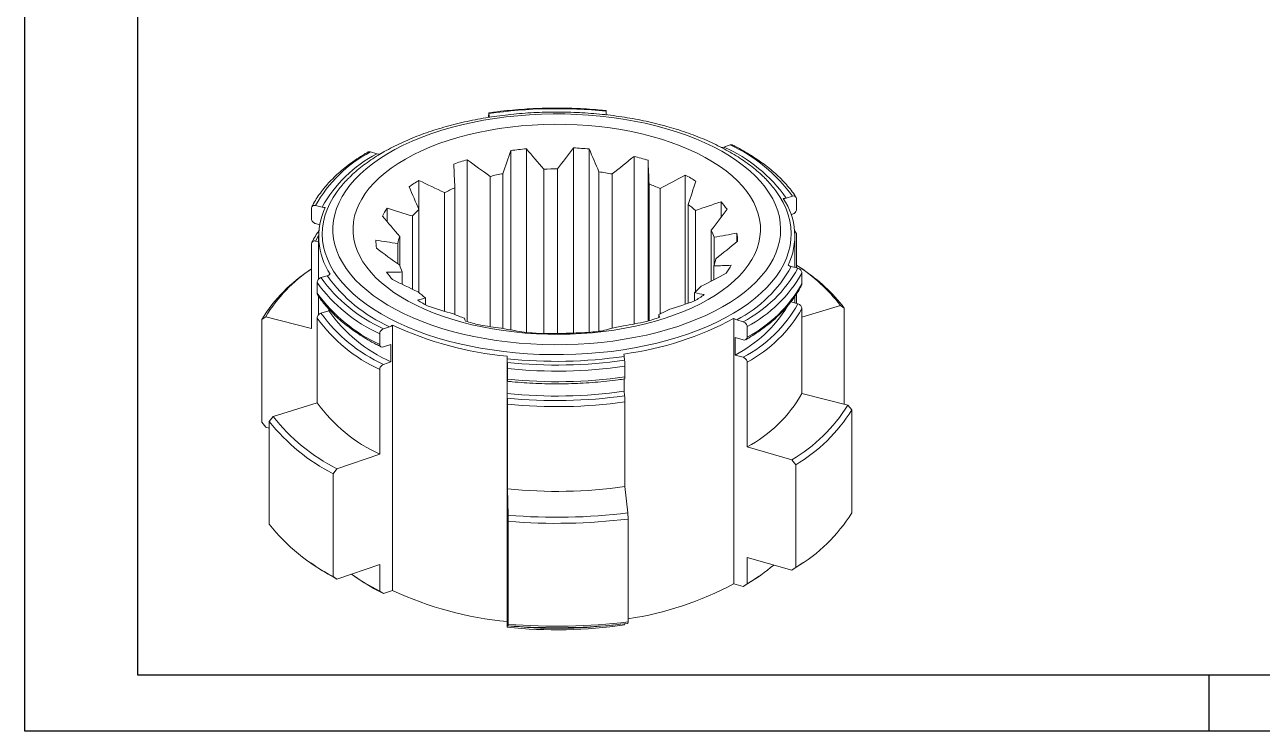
# Model space of a CAD drawing. Header units: millimetres. Extents: x 2521 to 2789, y 1164 to 1354.
# Drawn here: x 2520.6 to 2660.9, y 1164.3 to 1244.3 of the extents above; entities that cross this region are included whole.
import ezdxf

# ---------------------------------------------------------------- set-up
doc = ezdxf.new("R2010")
doc.units = ezdxf.units.MM
doc.linetypes.add('ACAD_ISO05W100', pattern=[33, 24, -3, 0, -3, 0, -3])
doc.layers.add('AM_BOR', color=2, linetype='ACAD_ISO05W100', lineweight=35)

# ---------------------------------------------------------------- blocks, each defined once
blk = doc.blocks.new('A3 ZTL')
for p, q in [((19.57, 280.82), (19.57, 9.78)), ((19.57, 9.78), (401.17, 9.78))]:
    blk.add_line(p, q)
at = {"layer": 'AM_BOR', "color": 135, "linetype": 'Continuous', "lineweight": 25}
for p, q in [((0, 0), (0, 290.61)), ((410.96, 0), (0, 0))]:
    blk.add_line(p, q, dxfattribs=at)
at = {"layer": 'AM_BOR', "color": 135, "lineweight": 25}
blk.add_line((205.48, 9.78), (205.48, 0), dxfattribs=at)

msp = doc.modelspace()

# ---------------------------------------------------------------- linework, layer by layer
at = {"color": 7, "linetype": 'Continuous', "lineweight": 15}
for p, q in [((2573.177, 1234.11), (2573.177, 1233.844)), ((2573.258, 1233.846), (2573.208, 1234.275)), ((2586.503, 1234.536), (2586.516, 1234.106)), ((2599.853, 1230.482), (2600.549, 1230.718)), ((2559.766, 1229.919), (2560.495, 1229.71)), ((2561.288, 1229.927), (2560.841, 1229.677)), ((2575.697, 1209.755), (2575.697, 1230.085)), ((2577.457, 1209.464), (2577.457, 1230.28)), ((2582.793, 1209.408), (2582.793, 1230.385)), ((2584.576, 1209.485), (2584.576, 1230.259)), ((2589.66, 1210.437), (2589.66, 1229.417)), ((2570.752, 1210.697), (2570.752, 1229.047)), ((2579.422, 1209.36), (2579.422, 1227.975)), ((2580.998, 1228.006), (2580.998, 1209.362)), ((2591.252, 1210.759), (2591.252, 1228.985)), ((2565.272, 1223.393), (2565.272, 1226.706)), ((2573.341, 1210.14), (2573.341, 1227.155)), ((2574.801, 1227.462), (2574.801, 1209.907)), ((2585.681, 1209.605), (2585.681, 1227.675)), ((2587.182, 1227.427), (2587.182, 1209.942)), ((2591.363, 1210.793), (2591.363, 1226.29)), ((2595.47, 1212.681), (2595.47, 1227.298)), ((2568.172, 1211.885), (2568.172, 1225.313)), ((2569.34, 1225.858), (2569.34, 1211.51)), ((2592.609, 1225.792), (2592.609, 1211.576)), ((2607.635, 1224.919), (2606.919, 1224.698)), ((2553.099, 1223.547), (2553.099, 1222.347)), ((2554.303, 1223.666), (2553.557, 1223.858)), ((2561.676, 1222.013), (2561.676, 1223.541)), ((2595.783, 1212.787), (2595.783, 1223.988)), ((2599.523, 1222.524), (2599.523, 1224.283)), ((2608.074, 1223.425), (2608.074, 1224.625)), ((2564.537, 1214.373), (2564.537, 1222.672)), ((2565.273, 1223.39), (2565.273, 1213.979)), ((2596.623, 1223.301), (2596.623, 1214.068)), ((2607.477, 1222.813), (2607.635, 1222.861)), ((2553.557, 1221.801), (2554.019, 1221.682)), ((2598.407, 1215.301), (2598.407, 1221.046)), ((2601.329, 1219.755), (2601.329, 1220.736)), ((2608.021, 1220.782), (2607.844, 1221.045)), ((2553.099, 1219.519), (2553.099, 1209.919)), ((2553.898, 1219.742), (2553.557, 1219.83)), ((2553.898, 1220.368), (2553.898, 1215.513)), ((2560.398, 1219.81), (2560.398, 1219.934)), ((2562.876, 1217.247), (2562.876, 1219.549)), ((2563.091, 1220.354), (2563.091, 1217.015)), ((2598.74, 1220.252), (2598.74, 1217.116)), ((2607.898, 1216.833), (2607.898, 1220.368)), ((2608.074, 1216.787), (2608.074, 1220.597)), ((2553.099, 1216.683), (2553.001, 1216.616)), ((2598.705, 1217.015), (2598.705, 1215.458)), ((2607.493, 1216.937), (2608.239, 1216.745)), ((2608.795, 1216.616), (2608.396, 1216.89)), ((2553.722, 1213.921), (2553.722, 1215.121)), ((2554.161, 1215.685), (2554.877, 1215.905)), ((2563.389, 1214.925), (2563.389, 1216.322)), ((2608.697, 1216.198), (2608.697, 1214.998)), ((2596.523, 1213.979), (2596.523, 1213.037)), ((2608.074, 1212.759), (2608.074, 1213.817)), ((2553.898, 1213.552), (2553.898, 1211.485)), ((2566.013, 1212.612), (2566.013, 1213.381)), ((2607.431, 1212.924), (2608.239, 1212.716)), ((2607.898, 1212.804), (2607.898, 1213.56)), ((2613.058, 1212.532), (2608.697, 1211.188)), ((2613.494, 1212.238), (2613.058, 1212.532)), ((2547.903, 1211.255), (2547.448, 1210.943)), ((2547.448, 1210.943), (2547.448, 1199.286)), ((2553.099, 1209.919), (2547.903, 1211.255)), ((2553.722, 1201.492), (2553.722, 1211.092)), ((2554.161, 1211.656), (2555.04, 1211.927)), ((2555.04, 1211.927), (2555.04, 1212.124)), ((2592.456, 1211.51), (2592.456, 1211.152)), ((2600.956, 1211.059), (2600.956, 1180.992)), ((2602.03, 1210.684), (2601.301, 1210.893)), ((2608.697, 1212.17), (2608.697, 1202.57)), ((2613.494, 1201.336), (2613.494, 1212.238)), ((2561.943, 1210.122), (2561.247, 1209.885)), ((2562.273, 1210.3), (2562.273, 1180.233)), ((2602.477, 1208.928), (2602.477, 1210.128)), ((2560.82, 1209.311), (2560.82, 1208.111)), ((2561.247, 1207.828), (2562.101, 1208.119)), ((2562.101, 1208.119), (2562.101, 1206.147)), ((2601.135, 1208.884), (2602.03, 1208.627)), ((2601.135, 1206.912), (2601.135, 1208.884)), ((2575.274, 1206.767), (2575.274, 1176.7)), ((2588.538, 1206.757), (2588.588, 1206.328)), ((2602.03, 1206.656), (2601.135, 1206.912)), ((2560.82, 1205.282), (2560.82, 1195.682)), ((2562.101, 1206.147), (2561.247, 1205.856)), ((2575.293, 1206.067), (2575.28, 1206.497)), ((2575.301, 1204.175), (2575.301, 1205.375)), ((2588.619, 1205.636), (2588.619, 1204.436)), ((2602.477, 1196.499), (2602.477, 1206.099)), ((2575.277, 1204.538), (2575.293, 1204.01)), ((2575.277, 1202.566), (2575.277, 1204.538)), ((2588.526, 1204.187), (2588.526, 1202.826)), ((2575.293, 1202.039), (2575.277, 1202.566)), ((2588.526, 1202.826), (2588.588, 1202.299)), ((2608.697, 1202.57), (2613.893, 1201.233)), ((2548.738, 1199.956), (2553.722, 1201.492)), ((2575.301, 1191.746), (2575.301, 1201.347)), ((2588.619, 1201.608), (2588.619, 1192.007)), ((2613.893, 1201.233), (2614.348, 1200.688)), ((2548.302, 1199.393), (2548.738, 1199.956)), ((2614.348, 1200.688), (2614.348, 1189.03)), ((2547.448, 1199.286), (2547.903, 1198.74)), ((2547.903, 1198.74), (2548.302, 1198.638)), ((2548.302, 1187.735), (2548.302, 1199.393)), ((2560.82, 1195.682), (2555.974, 1194.032)), ((2607.552, 1195.044), (2602.477, 1196.499)), ((2555.974, 1194.032), (2555.551, 1193.46)), ((2607.996, 1194.488), (2607.552, 1195.044)), ((2607.996, 1182.83), (2607.996, 1194.488)), ((2555.551, 1193.46), (2555.551, 1181.802)), ((2575.392, 1188.755), (2575.301, 1191.746)), ((2588.619, 1192.007), (2588.97, 1189.021)), ((2575.4, 1188.065), (2575.392, 1188.755)), ((2588.97, 1189.021), (2589.001, 1188.332)), ((2575.4, 1176.408), (2575.4, 1188.065)), ((2589.001, 1188.332), (2589.001, 1176.674)), ((2553.001, 1183.358), (2553.4, 1183.084)), ((2555.974, 1181.518), (2560.82, 1183.167)), ((2560.82, 1183.167), (2560.82, 1180.167)), ((2602.477, 1183.984), (2607.552, 1182.529)), ((2602.477, 1180.984), (2602.477, 1183.984)), ((2608.396, 1183.084), (2607.552, 1182.529)), ((2607.552, 1182.529), (2607.996, 1182.83)), ((2608.396, 1183.084), (2608.795, 1183.358)), ((2555.551, 1181.802), (2555.974, 1181.518)), ((2557.957, 1181.848), (2558.356, 1181.574)), ((2603.44, 1181.574), (2603.839, 1181.848)), ((2561.247, 1179.884), (2562.273, 1180.233)), ((2600.956, 1180.992), (2602.03, 1180.683)), ((2575.301, 1179.232), (2575.392, 1176.241)), ((2575.301, 1176.232), (2575.301, 1179.232)), ((2575.274, 1176.7), (2575.293, 1176.066)), ((2575.392, 1176.241), (2575.4, 1176.408)), ((2589.001, 1176.674), (2588.97, 1176.507))]:
    msp.add_line(p, q, dxfattribs=at)
at = {"color": 8, "linetype": 'Continuous', "lineweight": 15}
msp.add_line((2553.899, 1220.466), (2553.557, 1219.83), dxfattribs=at)
at = {"color": 7, "linetype": 'Continuous', "lineweight": 15, "flags": 128}
for points in [[(2569.051, 1209.595), (2570.252, 1209.289), (2571.483, 1209.017), (2572.74, 1208.778), (2574.02, 1208.573), (2575.32, 1208.404), (2576.634, 1208.27), (2577.961, 1208.172), (2579.296, 1208.11), (2580.635, 1208.085), (2581.975, 1208.096), (2583.312, 1208.143), (2584.643, 1208.227), (2585.962, 1208.347), (2587.268, 1208.502), (2588.556, 1208.693), (2589.823, 1208.919), (2591.065, 1209.178), (2592.278, 1209.471), (2593.46, 1209.797), (2594.607, 1210.154), (2595.715, 1210.542), (2596.782, 1210.96), (2597.805, 1211.406), (2598.781, 1211.879), (2599.707, 1212.378), (2600.581, 1212.901), (2601.399, 1213.448), (2602.161, 1214.016), (2602.863, 1214.604), (2603.504, 1215.21), (2604.082, 1215.833), (2604.596, 1216.47), (2605.043, 1217.121), (2605.423, 1217.783), (2605.735, 1218.454), (2605.977, 1219.133), (2606.15, 1219.818), (2606.252, 1220.506), (2606.284, 1221.196), (2606.245, 1221.886), (2606.135, 1222.574), (2605.954, 1223.258), (2605.704, 1223.936), (2605.385, 1224.606), (2604.998, 1225.267), (2604.543, 1225.917), (2604.023, 1226.553), (2603.438, 1227.174), (2602.79, 1227.778), (2602.081, 1228.364), (2601.314, 1228.93), (2600.489, 1229.474), (2599.61, 1229.995), (2598.678, 1230.491), (2597.697, 1230.961), (2596.669, 1231.404), (2595.597, 1231.818), (2594.485, 1232.203), (2593.334, 1232.557), (2592.149, 1232.879), (2590.932, 1233.169), (2589.687, 1233.425), (2588.418, 1233.647), (2587.128, 1233.834), (2585.821, 1233.985), (2584.5, 1234.101), (2583.168, 1234.181), (2581.831, 1234.225), (2580.491, 1234.232), (2579.152, 1234.202), (2577.817, 1234.137), (2576.492, 1234.035), (2575.179, 1233.897), (2573.881, 1233.724), (2572.604, 1233.516), (2571.349, 1233.273), (2570.121, 1232.997), (2568.923, 1232.687), (2567.758, 1232.346), (2566.63, 1231.973), (2565.542, 1231.57), (2564.497, 1231.138), (2563.497, 1230.678), (2562.546, 1230.192), (2561.646, 1229.681), (2560.799, 1229.146), (2560.009, 1228.588), (2559.277, 1228.01), (2558.605, 1227.413), (2557.995, 1226.798), (2557.449, 1226.168), (2556.968, 1225.523), (2556.555, 1224.867), (2556.209, 1224.2), (2555.931, 1223.525), (2555.724, 1222.843), (2555.586, 1222.156), (2555.519, 1221.467), (2555.523, 1220.776), (2555.598, 1220.087), (2555.743, 1219.401), (2555.958, 1218.72), (2556.243, 1218.045), (2556.596, 1217.379), (2557.017, 1216.724), (2557.505, 1216.081), (2558.058, 1215.452), (2558.674, 1214.839), (2559.353, 1214.244), (2560.091, 1213.668), (2560.888, 1213.113), (2561.74, 1212.58), (2562.646, 1212.072), (2563.602, 1211.588), (2564.607, 1211.131), (2565.657, 1210.703), (2566.75, 1210.303), (2567.882, 1209.933), (2569.051, 1209.595)], [(2570.117, 1210.636), (2569.008, 1210.958), (2567.935, 1211.311), (2566.902, 1211.694), (2565.911, 1212.105), (2564.965, 1212.544), (2564.068, 1213.009), (2563.222, 1213.499), (2562.429, 1214.013), (2561.693, 1214.547), (2561.015, 1215.102), (2560.397, 1215.676), (2559.842, 1216.266), (2559.351, 1216.87), (2558.925, 1217.488), (2558.566, 1218.117), (2558.274, 1218.756), (2558.051, 1219.401), (2557.898, 1220.052), (2557.815, 1220.706), (2557.801, 1221.362), (2557.858, 1222.017), (2557.985, 1222.669), (2558.181, 1223.317), (2558.447, 1223.958), (2558.78, 1224.591), (2559.181, 1225.213), (2559.647, 1225.823), (2560.179, 1226.419), (2560.773, 1226.999), (2561.428, 1227.561), (2562.142, 1228.104), (2562.914, 1228.625), (2563.74, 1229.124), (2564.618, 1229.599), (2565.545, 1230.048), (2566.519, 1230.47), (2567.537, 1230.864), (2568.595, 1231.228), (2569.691, 1231.562), (2570.821, 1231.864), (2571.981, 1232.134), (2573.169, 1232.37), (2574.38, 1232.573), (2575.61, 1232.74), (2576.857, 1232.873), (2578.116, 1232.97), (2579.384, 1233.031), (2580.656, 1233.055), (2581.929, 1233.044), (2583.198, 1232.997), (2584.461, 1232.914), (2585.713, 1232.795), (2586.95, 1232.641), (2588.169, 1232.451), (2589.366, 1232.228), (2590.537, 1231.971), (2591.679, 1231.681), (2592.788, 1231.359), (2593.861, 1231.006), (2594.894, 1230.624), (2595.885, 1230.212), (2596.831, 1229.773), (2597.728, 1229.308), (2598.574, 1228.818), (2599.367, 1228.305), (2600.103, 1227.77), (2600.781, 1227.215), (2601.399, 1226.642), (2601.954, 1226.052), (2602.445, 1225.447), (2602.871, 1224.829), (2603.23, 1224.2), (2603.522, 1223.562), (2603.745, 1222.916), (2603.898, 1222.266), (2603.981, 1221.611), (2603.995, 1220.956), (2603.938, 1220.301), (2603.811, 1219.648), (2603.615, 1219), (2603.349, 1218.359), (2603.016, 1217.726), (2602.615, 1217.104), (2602.149, 1216.494), (2601.617, 1215.898), (2601.023, 1215.318), (2600.368, 1214.756), (2599.654, 1214.214), (2598.882, 1213.692), (2598.056, 1213.193), (2597.178, 1212.718), (2596.251, 1212.269), (2595.277, 1211.847), (2594.259, 1211.453), (2593.201, 1211.089), (2592.105, 1210.755), (2590.975, 1210.453), (2589.815, 1210.183), (2588.627, 1209.947), (2587.416, 1209.745), (2586.186, 1209.577), (2584.939, 1209.445), (2583.68, 1209.348), (2582.412, 1209.287), (2581.14, 1209.262), (2579.868, 1209.273), (2578.598, 1209.32), (2577.335, 1209.404), (2576.083, 1209.523), (2574.846, 1209.677), (2573.627, 1209.866), (2572.43, 1210.09), (2571.259, 1210.347), (2570.117, 1210.636)], [(2603.44, 1181.574), (2602.988, 1181.273), (2602.03, 1180.683)]]:
    msp.add_lwpolyline(points, dxfattribs=at)
at = {"color": 8, "linetype": 'Continuous', "lineweight": 15, "flags": 128}
msp.add_lwpolyline([(2556.331, 1225.878), (2555.987, 1225.427), (2555.542, 1224.76), (2555.164, 1224.082), (2554.854, 1223.395), (2554.614, 1222.701), (2554.443, 1222.002), (2554.343, 1221.299), (2554.312, 1220.594), (2554.353, 1219.889), (2554.463, 1219.186), (2554.644, 1218.487), (2554.895, 1217.794), (2555.214, 1217.108), (2555.602, 1216.432), (2556.056, 1215.767), (2556.577, 1215.115), (2557.162, 1214.477), (2557.81, 1213.856), (2558.519, 1213.253), (2559.287, 1212.669), (2560.113, 1212.107), (2560.994, 1211.567), (2561.928, 1211.051), (2562.912, 1210.561), (2563.943, 1210.098), (2565.02, 1209.662), (2566.139, 1209.256), (2567.297, 1208.879), (2568.491, 1208.534), (2569.717, 1208.221), (2570.974, 1207.941), (2572.257, 1207.695), (2573.563, 1207.483), (2574.888, 1207.306), (2576.229, 1207.165), (2577.582, 1207.059), (2578.945, 1206.989), (2580.312, 1206.955), (2581.681, 1206.958), (2583.048, 1206.997), (2584.409, 1207.072), (2585.761, 1207.183), (2587.1, 1207.33), (2588.423, 1207.512), (2589.726, 1207.729), (2591.005, 1207.98), (2592.257, 1208.265), (2593.48, 1208.582), (2594.669, 1208.932), (2595.821, 1209.312), (2596.934, 1209.723), (2598.004, 1210.163), (2599.029, 1210.63), (2600.006, 1211.124), (2600.932, 1211.643), (2601.806, 1212.187), (2602.623, 1212.752), (2603.383, 1213.339), (2604.084, 1213.944), (2604.723, 1214.568), (2605.298, 1215.208), (2605.809, 1215.862), (2606.254, 1216.529), (2606.632, 1217.206), (2606.942, 1217.893), (2607.182, 1218.588), (2607.353, 1219.287), (2607.453, 1219.99), (2607.484, 1220.695), (2607.443, 1221.4), (2607.333, 1222.103), (2607.152, 1222.802), (2606.901, 1223.495), (2606.582, 1224.181), (2606.194, 1224.857), (2605.74, 1225.522), (2605.501, 1225.833)], dxfattribs=at)
at = {"color": 7, "linetype": 'Continuous', "lineweight": 15}
for centre, radius, start, end in [((2580.905, 1180.86), 53.967, 84.04625, 98.20011), ((2593.121, 1214.414), 17.917, 35.89427, 65.50507), ((2566.787, 1216.514), 15.132, 117.6447, 150.96537), ((2567.341, 1216.501), 14.877, 117.39996, 151.2101), ((2580.758, 1192.574), 37.851, 95.00334, 97.68337), ((2580.935, 1191.452), 38.977, 84.63988, 87.26801), ((2582.426, 1199.655), 30.629, 73.25232, 76.33866), ((2592.891, 1214.766), 17.188, 35.29599, 66.10336), ((2578.626, 1202.154), 28.022, 106.31929, 109.59425), ((2580.897, 1192.934), 35.073, 89.83596, 92.4104), ((2566.342, 1217.81), 12.857, 134.65435, 141.13526), ((2573.479, 1213.138), 15.858, 121.17081, 125.95811), ((2580.185, 1198.194), 29.758, 100.42205, 103.29459), ((2581.277, 1196.418), 31.566, 79.21856, 81.98032), ((2583.96, 1205.967), 21.63, 66.43211, 69.98557), ((2587.022, 1211.028), 18.333, 58.21286, 62.55878), ((2595.402, 1217.766), 12.926, 38.6204, 45.59219), ((2576.876, 1208.186), 19.212, 113.09466, 116.94043), ((2561.567, 1220.349), 7.655, 154.52345, 213.93066), ((2567.909, 1219.038), 7.69, 144.15194, 151.90913), ((2588.955, 1214.79), 11.455, 47.98506, 53.41428), ((2592.85, 1218.303), 8.96, 34.86117, 41.86652), ((2600.229, 1220.387), 7.655, 334.52345, 33.93066), ((2571.704, 1216.065), 9.748, 131.28184, 137.32822), ((2593.312, 1218.444), 5.722, 18.42458, 27.05062), ((2595.919, 1219.871), 5.479, 359.36422, 9.08989), ((2565.877, 1219.873), 5.479, 179.36422, 189.08989), ((2567.974, 1218.621), 5.182, 160.4613, 169.67688), ((2563.015, 1201.261), 18.332, 123.11054, 148.11715), ((2562.658, 1202.323), 17.248, 123.65513, 148.81116), ((2568.484, 1218.925), 5.722, 198.42458, 207.05062), ((2593.822, 1218.748), 5.182, 340.4613, 349.67688), ((2593.887, 1220.706), 7.69, 324.15194, 331.90913), ((2594.455, 1224.102), 14.877, 297.39996, 331.2101), ((2595.009, 1224.089), 15.132, 297.6447, 330.96537), ((2597.515, 1200.598), 19.597, 37.5176, 57.39525), ((2597.887, 1200.197), 19.712, 37.65038, 56.39955), ((2568.309, 1225.702), 18.021, 215.95567, 245.44368), ((2568.675, 1226.189), 17.917, 215.89427, 245.50507), ((2568.905, 1225.837), 17.188, 215.29599, 246.10336), ((2568.946, 1221.441), 8.96, 214.86117, 221.86652), ((2595.134, 1223.873), 15.584, 298.11271, 330.49736), ((2568.449, 1224.672), 18.234, 216.13196, 245.26739), ((2572.841, 1222.579), 11.455, 227.98506, 233.41428), ((2590.092, 1221.304), 9.748, 311.28184, 317.32822), ((2588.317, 1226.606), 15.858, 301.17081, 305.95811), ((2595.267, 1222.536), 15.401, 297.91427, 330.6958), ((2574.774, 1228.716), 18.333, 238.21286, 242.55878), ((2594.103, 1220.396), 15.207, 297.54236, 328.26398), ((2595.009, 1220.06), 15.132, 297.6447, 330.96537), ((2568.309, 1221.673), 18.021, 215.95567, 245.44368), ((2568.675, 1222.16), 17.917, 215.89427, 245.50507), ((2568.99, 1221.766), 17.071, 215.19737, 246.20197), ((2577.836, 1231.402), 21.63, 246.43211, 249.98557), ((2583.716, 1243.042), 36.333, 277.58789, 298.32566), ((2583.17, 1237.591), 28.022, 286.31929, 289.59425), ((2584.92, 1229.182), 19.212, 293.09466, 296.94043), ((2595.134, 1219.844), 15.584, 298.11271, 330.49736), ((2579.033, 1246.283), 39.694, 245.02492, 264.56606), ((2579.37, 1240.089), 30.629, 253.25232, 256.33866), ((2580.519, 1240.951), 31.566, 259.21856, 261.98032), ((2580.861, 1248.292), 38.977, 264.63988, 267.26801), ((2581.038, 1247.17), 37.851, 275.00334, 277.68337), ((2581.611, 1239.174), 29.758, 280.42205, 283.29459), ((2580.899, 1244.435), 35.073, 269.83596, 272.4104), ((2580.89, 1258.594), 52.399, 263.85385, 278.39251), ((2580.891, 1259.744), 53.967, 264.04625, 278.20011), ((2580.89, 1260.064), 54.973, 264.16436, 278.082), ((2580.891, 1258.837), 54.947, 264.16095, 278.08541), ((2580.89, 1254.297), 52.035, 263.80743, 278.43893), ((2595.134, 1210.244), 15.584, 298.11271, 330.49736), ((2568.309, 1212.073), 18.021, 215.95567, 245.44368), ((2580.891, 1255.715), 53.967, 264.04625, 278.20011), ((2580.89, 1256.035), 54.973, 264.16436, 278.082), ((2598.142, 1211.028), 18.549, 300.48531, 328.12476), ((2565.799, 1213.418), 21.734, 218.27574, 243.12361), ((2598.399, 1210.674), 18.818, 300.66341, 327.94666), ((2565.574, 1213.1), 22.051, 218.43625, 242.9631), ((2580.89, 1246.435), 54.973, 264.16436, 278.082), ((2580.892, 1254.648), 66.122, 265.22882, 277.01755), ((2598.399, 1199.017), 18.818, 300.66341, 327.94666), ((2565.574, 1201.443), 22.051, 218.43625, 242.9631), ((2580.892, 1254.938), 67.098, 265.30506, 276.9413), ((2569.52, 1206.682), 28.579, 235.66347, 241.70702), ((2592.095, 1198.903), 20.71, 300.08793, 310.33783), ((2571.597, 1201.796), 24.165, 234.67799, 243.51548), ((2572.154, 1201.858), 24.532, 235.77453, 243.60052), ((2579.033, 1216.216), 39.694, 245.02492, 264.56606), ((2583.817, 1212.743), 36.082, 278.25989, 298.35896), ((2580.89, 1229.77), 53.994, 264.04977, 278.19659), ((2580.896, 1231.052), 55.106, 264.17284, 276.74803), ((2580.892, 1242.133), 66.122, 265.22882, 277.01755), ((2580.892, 1243.28), 67.098, 265.30506, 276.9413)]:
    msp.add_arc(centre, radius, start, end, dxfattribs=at)
for points, knots in [([(2586.499, 1234.61), (2586.312, 1234.629), (2585.685, 1234.692), (2584.609, 1234.777), (2583.271, 1234.852), (2581.927, 1234.893), (2580.581, 1234.902), (2579.235, 1234.877), (2577.893, 1234.821), (2576.558, 1234.731), (2575.232, 1234.609), (2574.11, 1234.479), (2573.434, 1234.383), (2573.191, 1234.348)], [0, 0, 0, 0, 0.0424774, 0.1426237, 0.2427687, 0.3429082, 0.4430449, 0.5431815, 0.64332, 0.7434629, 0.8436129, 0.9437729, 1, 1, 1, 1]), ([(2593.139, 1232.884), (2592.934, 1232.939), (2592.34, 1233.097), (2591.337, 1233.335), (2590.123, 1233.589), (2588.889, 1233.81), (2587.636, 1233.999), (2586.368, 1234.156), (2585.088, 1234.279), (2583.798, 1234.37), (2582.502, 1234.428), (2581.202, 1234.452), (2579.901, 1234.443), (2578.603, 1234.401), (2577.31, 1234.326), (2576.025, 1234.217), (2574.751, 1234.076), (2573.492, 1233.902), (2572.249, 1233.696), (2571.025, 1233.458), (2569.825, 1233.189), (2568.649, 1232.888), (2567.501, 1232.557), (2566.384, 1232.196), (2565.299, 1231.805), (2564.25, 1231.386), (2563.239, 1230.938), (2562.267, 1230.463), (2561.339, 1229.961), (2560.455, 1229.433), (2559.619, 1228.88), (2558.831, 1228.303), (2558.101, 1227.7), (2557.597, 1227.253), (2557.354, 1227.001), (2557.318, 1226.964)], [0, 0, 0, 0, 0.0166272, 0.0481414, 0.079632, 0.1110996, 0.1425472, 0.1739779, 0.2053949, 0.2368012, 0.2682, 0.2995943, 0.330987, 0.3623811, 0.3937787, 0.4251829, 0.4565968, 0.4880236, 0.5194664, 0.5509286, 0.5824133, 0.613924, 0.6454638, 0.6770359, 0.7086432, 0.7402881, 0.7719722, 0.8036959, 0.8354578, 0.867254, 0.899077, 0.9309142, 0.9627394, 0.9945238, 1, 1, 1, 1]), ([(2573.208, 1234.275), (2573.2, 1234.343), (2573.192, 1234.366), (2573.18, 1234.306), (2573.177, 1234.224), (2573.177, 1234.11)], [0, 0, 0, 0, 0.5, 0.5, 1, 1, 1, 1]), ([(2586.499, 1234.608), (2586.5, 1234.605), (2586.501, 1234.599), (2586.503, 1234.555), (2586.503, 1234.536)], [0, 0, 0, 0, 0.5531603, 1, 1, 1, 1]), ([(2604.435, 1227.011), (2604.219, 1227.217), (2603.782, 1227.632), (2603.058, 1228.228), (2602.283, 1228.806), (2601.456, 1229.36), (2600.58, 1229.891), (2599.659, 1230.396), (2598.693, 1230.875), (2597.687, 1231.326), (2596.643, 1231.75), (2595.562, 1232.144), (2594.468, 1232.503), (2593.653, 1232.743), (2593.213, 1232.864), (2593.139, 1232.884)], [0, 0, 0, 0, 0.0812838, 0.1635559, 0.2460579, 0.3286941, 0.4113887, 0.4940734, 0.5767108, 0.6592792, 0.741766, 0.824166, 0.9064788, 0.9843529, 1, 1, 1, 1]), ([(2600.549, 1230.718), (2600.563, 1230.723), (2600.626, 1230.742), (2600.725, 1230.751), (2600.792, 1230.72), (2600.82, 1230.707)], [0, 0, 0, 0, 0.14034768, 0.63823598, 1, 1, 1, 1]), ([(2608.021, 1224.81), (2607.962, 1224.9), (2607.754, 1225.214), (2607.353, 1225.743), (2606.799, 1226.39), (2606.186, 1227.023), (2605.517, 1227.639), (2604.793, 1228.238), (2604.016, 1228.817), (2603.188, 1229.376), (2602.31, 1229.913), (2601.518, 1230.357), (2601.008, 1230.616), (2600.822, 1230.711)], [0, 0, 0, 0, 0.0398954, 0.139584, 0.2394431, 0.3395139, 0.4397436, 0.5400843, 0.6404954, 0.7409442, 0.8414053, 0.9418568, 1, 1, 1, 1]), ([(2559.467, 1229.893), (2559.344, 1229.821), (2558.922, 1229.572), (2558.235, 1229.131), (2557.428, 1228.562), (2556.674, 1227.973), (2555.972, 1227.365), (2555.326, 1226.739), (2554.737, 1226.097), (2554.206, 1225.44), (2553.736, 1224.77), (2553.383, 1224.189), (2553.201, 1223.83), (2553.136, 1223.701)], [0, 0, 0, 0, 0.0414087, 0.1419018, 0.2424244, 0.3429542, 0.4434662, 0.5439318, 0.6443138, 0.7445666, 0.8446375, 0.9444702, 1, 1, 1, 1]), ([(2559.47, 1229.888), (2559.486, 1229.9), (2559.538, 1229.935), (2559.644, 1229.944), (2559.73, 1229.926), (2559.766, 1229.919)], [0, 0, 0, 0, 0.2115922, 0.6669781, 1, 1, 1, 1]), ([(2608.074, 1224.625), (2608.074, 1224.74), (2608.025, 1224.837), (2607.862, 1224.943), (2607.749, 1224.954), (2607.635, 1224.919)], [0, 0, 0, 0, 0.5, 0.5, 1, 1, 1, 1]), ([(2553.557, 1223.858), (2553.438, 1223.889), (2553.321, 1223.875), (2553.149, 1223.76), (2553.099, 1223.662), (2553.099, 1223.547)], [0, 0, 0, 0, 0.5, 0.5, 1, 1, 1, 1]), ([(2553.099, 1222.347), (2553.099, 1222.233), (2553.15, 1222.108), (2553.32, 1221.907), (2553.438, 1221.832), (2553.557, 1221.801)], [0, 0, 0, 0, 0.5, 0.5, 1, 1, 1, 1]), ([(2607.635, 1222.861), (2607.749, 1222.896), (2607.861, 1222.975), (2608.026, 1223.185), (2608.074, 1223.311), (2608.074, 1223.425)], [0, 0, 0, 0, 0.5, 0.5, 1, 1, 1, 1]), ([(2553.944, 1221.022), (2553.876, 1220.928), (2553.65, 1220.611), (2553.384, 1220.16), (2553.201, 1219.801), (2553.136, 1219.673)], [0, 0, 0, 0, 0.2139302, 0.7190424, 1, 1, 1, 1]), ([(2608.074, 1220.597), (2608.07, 1220.643), (2608.06, 1220.735), (2607.986, 1220.836), (2607.912, 1220.892), (2607.858, 1220.896), (2607.849, 1220.897)], [0, 0, 0, 0, 0.311224, 0.6227137, 0.9372503, 1, 1, 1, 1]), ([(2553.557, 1219.83), (2553.438, 1219.86), (2553.321, 1219.846), (2553.149, 1219.731), (2553.099, 1219.633), (2553.099, 1219.519)], [0, 0, 0, 0, 0.5, 0.5, 1, 1, 1, 1]), ([(2608.239, 1216.745), (2608.358, 1216.714), (2608.475, 1216.64), (2608.647, 1216.437), (2608.697, 1216.313), (2608.697, 1216.198)], [0, 0, 0, 0, 0.5, 0.5, 1, 1, 1, 1]), ([(2553.722, 1215.121), (2553.722, 1215.235), (2553.771, 1215.362), (2553.934, 1215.569), (2554.047, 1215.65), (2554.161, 1215.685)], [0, 0, 0, 0, 0.5, 0.5, 1, 1, 1, 1]), ([(2553.777, 1213.737), (2553.772, 1213.741), (2553.739, 1213.776), (2553.725, 1213.845), (2553.722, 1213.906), (2553.722, 1213.921)], [0, 0, 0, 0, 0.1087191, 0.7925538, 1, 1, 1, 1]), ([(2553.775, 1213.735), (2553.834, 1213.646), (2554.042, 1213.332), (2554.443, 1212.803), (2554.997, 1212.156), (2555.61, 1211.523), (2556.279, 1210.907), (2557.003, 1210.308), (2557.78, 1209.729), (2558.608, 1209.17), (2559.486, 1208.632), (2560.278, 1208.188), (2560.788, 1207.93), (2560.974, 1207.835)], [0, 0, 0, 0, 0.03985481, 0.13954657, 0.23940877, 0.33948268, 0.43971552, 0.54005934, 0.64047351, 0.74092552, 0.84138973, 0.94184435, 1, 1, 1, 1]), ([(2602.329, 1208.653), (2602.453, 1208.725), (2602.875, 1208.974), (2603.561, 1209.415), (2604.368, 1209.984), (2605.122, 1210.573), (2605.824, 1211.181), (2606.47, 1211.807), (2607.059, 1212.449), (2607.59, 1213.106), (2608.06, 1213.776), (2608.413, 1214.357), (2608.595, 1214.716), (2608.66, 1214.845)], [0, 0, 0, 0, 0.0413741, 0.1418696, 0.2423948, 0.3429271, 0.4434416, 0.5439097, 0.6442942, 0.7445496, 0.844623, 0.9444582, 1, 1, 1, 1]), ([(2608.697, 1214.998), (2608.695, 1214.95), (2608.693, 1214.893), (2608.663, 1214.852), (2608.659, 1214.846)], [0, 0, 0, 0, 0.8403473, 1, 1, 1, 1]), ([(2608.239, 1212.716), (2608.358, 1212.686), (2608.475, 1212.611), (2608.647, 1212.408), (2608.697, 1212.284), (2608.697, 1212.17)], [0, 0, 0, 0, 0.5, 0.5, 1, 1, 1, 1]), ([(2553.722, 1211.092), (2553.722, 1211.207), (2553.771, 1211.333), (2553.934, 1211.541), (2554.047, 1211.621), (2554.161, 1211.656)], [0, 0, 0, 0, 0.5, 0.5, 1, 1, 1, 1]), ([(2561.247, 1209.885), (2561.137, 1209.847), (2561.027, 1209.766), (2560.867, 1209.552), (2560.82, 1209.425), (2560.82, 1209.311)], [0, 0, 0, 0, 0.5, 0.5, 1, 1, 1, 1]), ([(2602.477, 1210.128), (2602.477, 1210.242), (2602.427, 1210.368), (2602.261, 1210.573), (2602.146, 1210.651), (2602.03, 1210.684)], [0, 0, 0, 0, 0.5, 0.5, 1, 1, 1, 1]), ([(2560.82, 1208.111), (2560.82, 1207.996), (2560.868, 1207.901), (2561.026, 1207.797), (2561.136, 1207.79), (2561.247, 1207.828)], [0, 0, 0, 0, 0.5, 0.5, 1, 1, 1, 1]), ([(2602.03, 1208.627), (2602.145, 1208.594), (2602.26, 1208.605), (2602.428, 1208.716), (2602.477, 1208.813), (2602.477, 1208.928)], [0, 0, 0, 0, 0.5, 0.5, 1, 1, 1, 1]), ([(2602.477, 1206.099), (2602.477, 1206.213), (2602.427, 1206.34), (2602.261, 1206.544), (2602.146, 1206.623), (2602.03, 1206.656)], [0, 0, 0, 0, 0.5, 0.5, 1, 1, 1, 1]), ([(2561.247, 1205.856), (2561.137, 1205.819), (2561.027, 1205.737), (2560.867, 1205.524), (2560.82, 1205.397), (2560.82, 1205.282)], [0, 0, 0, 0, 0.5, 0.5, 1, 1, 1, 1]), ([(2575.301, 1205.375), (2575.301, 1205.49), (2575.3, 1205.631), (2575.297, 1205.886), (2575.295, 1205.999), (2575.293, 1206.067)], [0, 0, 0, 0, 0.5, 0.5, 1, 1, 1, 1]), ([(2588.588, 1206.328), (2588.596, 1206.26), (2588.604, 1206.148), (2588.616, 1205.891), (2588.619, 1205.751), (2588.619, 1205.636)], [0, 0, 0, 0, 0.5, 0.5, 1, 1, 1, 1]), ([(2575.293, 1204.01), (2575.295, 1203.942), (2575.297, 1203.919), (2575.3, 1203.979), (2575.301, 1204.061), (2575.301, 1204.175)], [0, 0, 0, 0, 0.5, 0.5, 1, 1, 1, 1]), ([(2575.296, 1203.936), (2575.483, 1203.917), (2576.11, 1203.854), (2577.187, 1203.769), (2578.525, 1203.694), (2579.869, 1203.653), (2581.215, 1203.644), (2582.561, 1203.668), (2583.903, 1203.725), (2585.238, 1203.815), (2586.564, 1203.937), (2587.686, 1204.067), (2588.362, 1204.163), (2588.604, 1204.197)], [0, 0, 0, 0, 0.0425172, 0.1426639, 0.2428092, 0.3429491, 0.4430862, 0.5432232, 0.6433621, 0.7435055, 0.8436559, 0.9438162, 1, 1, 1, 1]), ([(2588.619, 1204.436), (2588.619, 1204.391), (2588.618, 1204.302), (2588.613, 1204.224), (2588.608, 1204.189), (2588.605, 1204.198), (2588.604, 1204.198)], [0, 0, 0, 0, 0.323967, 0.6482105, 0.9756257, 1, 1, 1, 1]), ([(2575.301, 1201.347), (2575.301, 1201.461), (2575.3, 1201.602), (2575.297, 1201.857), (2575.295, 1201.971), (2575.293, 1202.039)], [0, 0, 0, 0, 0.5, 0.5, 1, 1, 1, 1]), ([(2588.588, 1202.299), (2588.596, 1202.231), (2588.604, 1202.12), (2588.616, 1201.862), (2588.619, 1201.722), (2588.619, 1201.608)], [0, 0, 0, 0, 0.5, 0.5, 1, 1, 1, 1])]:
    msp.add_open_spline(points, degree=3, knots=knots, dxfattribs=at)
for points in [[(2560.841, 1229.677), (2560.73, 1229.665), (2560.613, 1229.676), (2560.495, 1229.71)], [(2575.697, 1230.085), (2575.4, 1229.204), (2575.102, 1228.328), (2574.801, 1227.462)], [(2579.422, 1227.975), (2578.763, 1228.735), (2578.109, 1229.505), (2577.457, 1230.28)], [(2582.793, 1230.385), (2582.198, 1229.585), (2581.6, 1228.791), (2580.998, 1228.006)], [(2585.681, 1227.675), (2585.311, 1228.529), (2584.943, 1229.391), (2584.576, 1230.259)], [(2589.66, 1229.417), (2588.838, 1228.746), (2588.013, 1228.081), (2587.182, 1227.427)], [(2599.853, 1230.482), (2599.741, 1230.443), (2599.629, 1230.427), (2599.523, 1230.435)], [(2569.229, 1228.553), (2569.266, 1227.648), (2569.303, 1226.749), (2569.34, 1225.858)], [(2573.341, 1227.155), (2572.474, 1227.776), (2571.611, 1228.408), (2570.752, 1229.047)], [(2591.363, 1226.29), (2591.326, 1227.181), (2591.289, 1228.08), (2591.252, 1228.985)], [(2568.172, 1225.313), (2567.199, 1225.767), (2566.233, 1226.233), (2565.272, 1226.706)], [(2595.47, 1227.298), (2594.521, 1226.788), (2593.568, 1226.284), (2592.609, 1225.792)], [(2595.783, 1223.988), (2596.084, 1224.855), (2596.382, 1225.73), (2596.679, 1226.611)], [(2564.168, 1225.974), (2564.534, 1225.106), (2564.903, 1224.243), (2565.273, 1223.39)], [(2554.303, 1223.666), (2554.423, 1223.635), (2554.544, 1223.627), (2554.657, 1223.642)], [(2564.537, 1222.672), (2563.578, 1222.95), (2562.625, 1223.242), (2561.676, 1223.541)], [(2599.523, 1224.283), (2598.561, 1223.946), (2597.595, 1223.617), (2596.623, 1223.301)], [(2606.58, 1224.66), (2606.688, 1224.649), (2606.803, 1224.662), (2606.919, 1224.698)], [(2561.125, 1222.659), (2561.777, 1221.883), (2562.431, 1221.114), (2563.091, 1220.354)], [(2598.407, 1221.046), (2599.009, 1221.831), (2599.607, 1222.625), (2600.203, 1223.425)], [(2601.329, 1220.736), (2600.471, 1220.565), (2599.608, 1220.402), (2598.74, 1220.252)], [(2562.876, 1219.549), (2562.045, 1219.665), (2561.22, 1219.795), (2560.398, 1219.934)], [(2598.92, 1217.819), (2599.751, 1218.474), (2600.576, 1219.139), (2601.398, 1219.81)], [(2560.467, 1219.008), (2561.326, 1218.369), (2562.188, 1217.737), (2563.056, 1217.116)], [(2600.671, 1217.085), (2600.019, 1217.051), (2599.365, 1217.026), (2598.705, 1217.015)], [(2607.493, 1216.937), (2607.373, 1216.968), (2607.252, 1217.021), (2607.139, 1217.094)], [(2555.216, 1216.076), (2555.108, 1215.999), (2554.993, 1215.941), (2554.877, 1215.905)], [(2563.389, 1216.322), (2562.787, 1216.308), (2562.189, 1216.309), (2561.594, 1216.319)], [(2562.273, 1215.461), (2563.235, 1214.988), (2564.201, 1214.522), (2565.173, 1214.068)], [(2597.259, 1214.697), (2598.218, 1215.189), (2599.171, 1215.692), (2600.12, 1216.203)], [(2597.628, 1213.77), (2597.262, 1213.828), (2596.893, 1213.896), (2596.523, 1213.979)], [(2566.013, 1213.381), (2565.713, 1213.285), (2565.414, 1213.204), (2565.117, 1213.133)], [(2566.326, 1212.446), (2567.275, 1212.146), (2568.228, 1211.855), (2569.187, 1211.576)], [(2593.624, 1212.055), (2594.597, 1212.372), (2595.563, 1212.701), (2596.524, 1213.038)], [(2570.433, 1211.078), (2570.47, 1210.959), (2570.507, 1210.854), (2570.544, 1210.759)], [(2592.567, 1211.191), (2592.53, 1211.286), (2592.493, 1211.39), (2592.456, 1211.51)], [(2600.956, 1211.059), (2601.066, 1210.983), (2601.183, 1210.927), (2601.301, 1210.893)], [(2561.943, 1210.122), (2562.055, 1210.16), (2562.167, 1210.22), (2562.273, 1210.3)], [(2572.136, 1210.327), (2572.958, 1210.188), (2573.783, 1210.058), (2574.614, 1209.942)], [(2576.115, 1209.694), (2576.485, 1209.611), (2576.853, 1209.543), (2577.22, 1209.485)], [(2582.374, 1209.393), (2583.033, 1209.404), (2583.687, 1209.429), (2584.339, 1209.464)], [(2586.099, 1209.659), (2586.396, 1209.73), (2586.694, 1209.811), (2586.995, 1209.907)], [(2588.455, 1210.213), (2589.323, 1210.363), (2590.185, 1210.526), (2591.044, 1210.697)], [(2579.003, 1209.359), (2579.598, 1209.349), (2580.196, 1209.348), (2580.798, 1209.362)], [(2575.274, 1206.767), (2575.276, 1206.658), (2575.278, 1206.567), (2575.28, 1206.497)], [(2588.538, 1206.757), (2588.53, 1206.826), (2588.521, 1206.918), (2588.514, 1207.027)], [(2560.82, 1180.167), (2560.962, 1180.073), (2561.104, 1179.978), (2561.247, 1179.884)], [(2602.03, 1180.683), (2602.179, 1180.784), (2602.328, 1180.884), (2602.477, 1180.984)], [(2575.293, 1176.066), (2575.295, 1176.121), (2575.298, 1176.176), (2575.301, 1176.232)], [(2588.619, 1176.493), (2588.609, 1176.437), (2588.598, 1176.382), (2588.588, 1176.327)]]:
    msp.add_open_spline(points, degree=3, dxfattribs=at)

# ---------------------------------------------------------------- block references
at = {"linetype": 'ByBlock', "lineweight": 0, "xscale": 0.6534000000000001, "yscale": 0.6534000000000001, "zscale": 0.6534000000000001}
msp.add_blockref('A3 ZTL', (2520.579, 1164.283), dxfattribs=at)

doc.saveas('drawing.dxf')
